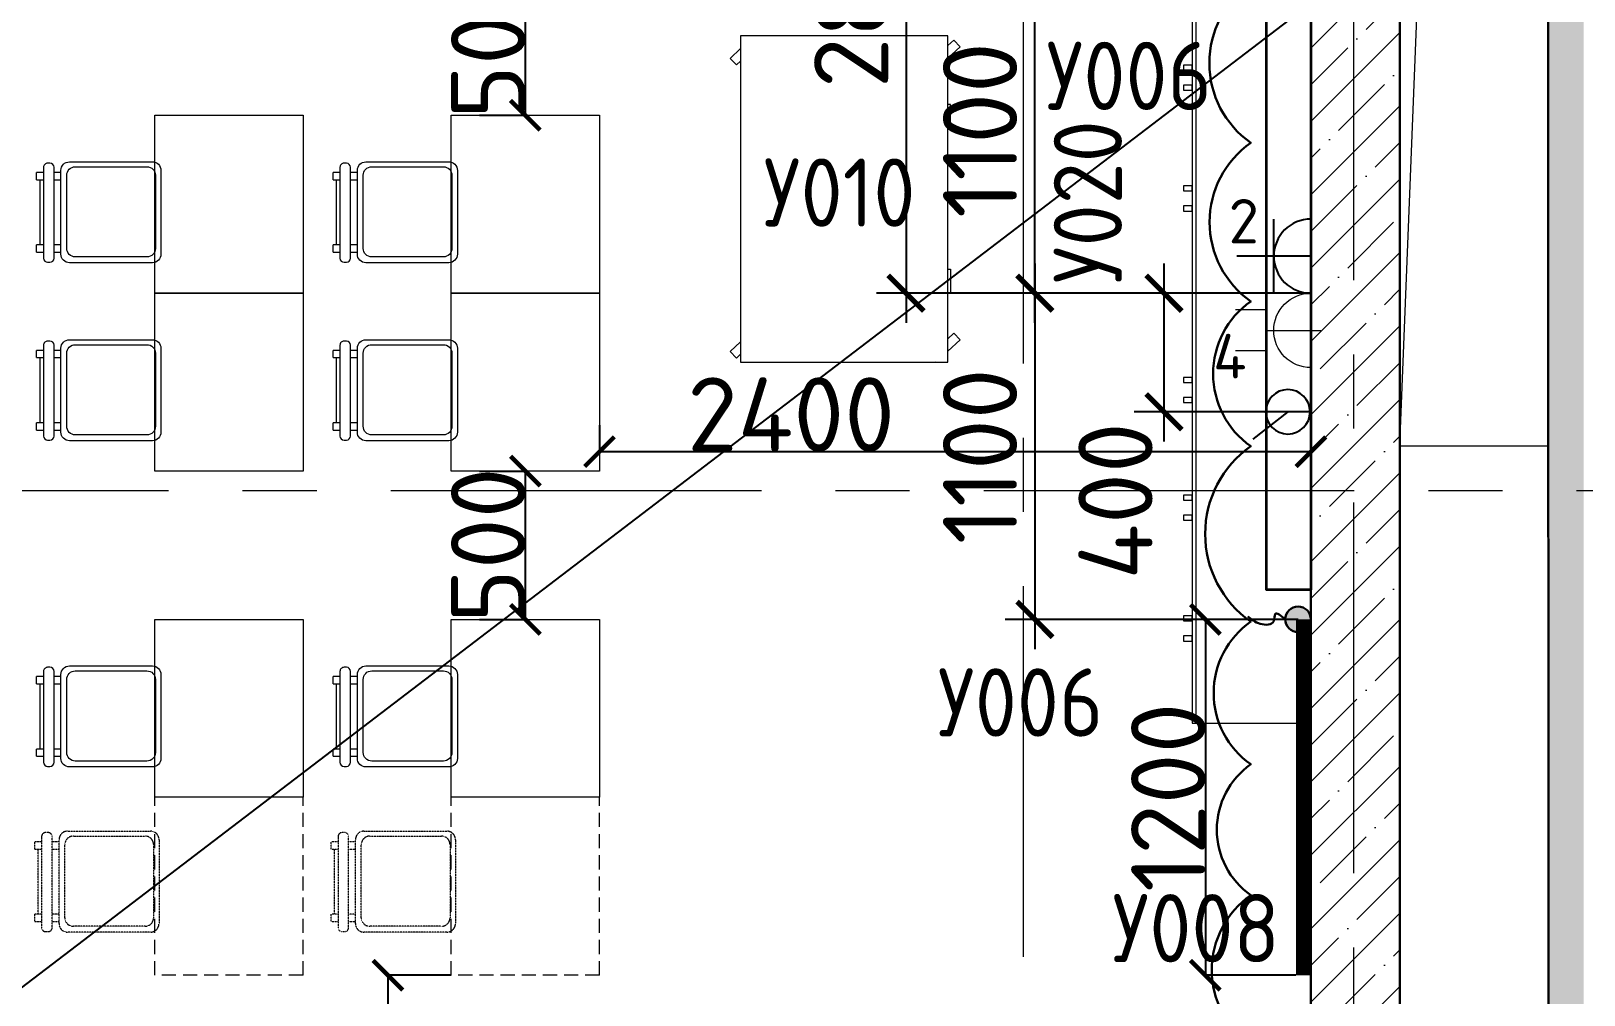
# Model space of a CAD drawing. Header units: millimetres. Extents: x -8417289 to 9420486, y 0 to 166066.
# Drawn here: x -173581 to -168343, y 80984 to 84235 of the extents above; entities that cross this region are included whole.
import ezdxf
from ezdxf import colors
from ezdxf.entities.mleader import LeaderData, LeaderLine
from ezdxf.enums import TextEntityAlignment as Align
from ezdxf.math import Vec2, Vec3

# ---------------------------------------------------------------- set-up
doc = ezdxf.new("R2010")
doc.units = ezdxf.units.MM
doc.header["$MEASUREMENT"] = 0
doc.header["$PDMODE"] = 3
doc.header["$PDSIZE"] = -4
for name, pattern in [('CENTER', [2, 1.25, -0.25, 0.25, -0.25]), ('HIDDEN', [6, 4, -2]), ('HIDDEN2', [4.7625, 3.175, -1.5875])]:
    doc.linetypes.add(name, pattern=pattern)
doc.layers.get('0').update_dxf_attribs({"color": 250, "lineweight": 9})
doc.layers.get('Defpoints').update_dxf_attribs({"color": 6})
for name, color, linetype, lineweight in [('_АР ТЕКСТ', 250, 'Continuous', 25), ('АР_Оси', 195, 'Continuous', 9), ('АР_Перегородки газоблок', 165, 'Continuous', 30), ('АР_Перегородки газоблок_Штрих', 165, 'Continuous', 5), ('АР_Сущ Несущая стена', 216, 'Continuous', 30), ('АР_тонкая линия', 250, 'Continuous', 0), ('АР_Штриховка монолит', 250, 'Continuous', 9), ('ТХ_мебель передв', 250, 'Continuous', 13), ('ТХ_обор_комп принт', 30, 'Continuous', 13), ('ТХ_розетки СС', 3, 'Continuous', 0)]:
    doc.layers.add(name, color=color, linetype=linetype, lineweight=lineweight)
for name, color, linetype in [('ТХ_мебель передв_поз', 251, 'Continuous'), ('ТХ_обор_комп принт_поз', 30, 'Continuous'), ('ТХ_привязки_ВК', 174, 'Continuous'), ('ТХ_привязки_СС', 3, 'Continuous'), ('ТХ_привязки_ЭО', 96, 'Continuous'), ('ТХ_примечание', 40, 'Continuous'), ('ТХ_размеры', 240, 'Continuous'), ('ТХ_розетки ЭО', 86, 'Continuous')]:
    doc.layers.add(name, color=color, linetype=linetype)
doc.styles.add('GOST 2.304', font='CS_Gost2304.shx')
doc.styles.add('gost_A', font='CS_Gost2304.shx', dxfattribs={"width": 0.71})
doc.styles.add('ISOCPEUR', font='isocpeur.TTF')
doc.styles.add('ISOCPEUR_1', font='isocpeur.TTF', dxfattribs={"width": 0.9, "height": 250})
doc.dimstyles.new('R_100', dxfattribs={"dimtxt": 270, "dimasz": 120, "dimexe": 100, "dimexo": 0, "dimgap": 60, "dimtad": 1, "dimdec": 0, "dimrnd": 50, "dimzin": 0, "dimdsep": 46, "dimtxsty": 'ISOCPEUR', "dimblk": 'ARCHTICK', "dimcen": 0, "dimdle": 100, "dimclrd": 256, "dimclre": 256, "dimclrt": 256, "dimadec": 0, "dimazin": 0, "dimtfac": 2, "dimtdec": 0, "dimtofl": 0, "dimtmove": 1, "dimatfit": 3, "dimfxl": 1, "dimtvp": 3, "dimtolj": 1, "dimtzin": 0, "dimarcsym": 0})
doc.dimstyles.new('Копия SPDS', dxfattribs={"dimtxt": 250, "dimasz": 100, "dimexe": 0.5, "dimexo": 0.625, "dimtad": 1, "dimdec": 0, "dimrnd": 10, "dimtxsty": 'ISOCPEUR', "dimblk": 'ARCHTICK', "dimcen": 2.5, "dimdle": 0.5, "dimclrd": 256, "dimclre": 256, "dimclrt": 256, "dimadec": 0, "dimazin": 2, "dimtfac": 0.75, "dimtdec": 0, "dimtmove": 1, "dimatfit": 3, "dimfxl": 1, "dimtolj": 1, "dimarcsym": 1})

# ---------------------------------------------------------------- blocks, each defined once
blk = doc.blocks.new('_DotSmall')
at = {"color": 0, "linetype": 'ByBlock', "const_width": 0.5}
blk.add_lwpolyline([(-0.0625, 0, 1), (0.0625, 0, 1)], format="xyb", close=True, dxfattribs=at)
blk = doc.blocks.new('тумба 1450х400х750')
at = {"lineweight": 15, "ltscale": 100}
blk.add_line((-12776, 30271.1), (-14226, 30271.1), dxfattribs=at)
for points in [[(-12776, 29883.1), (-12776, 30283.1), (-14226, 30283.1), (-14226, 29883.1)], [(-13948.9, 30283.1), (-13931.6, 30283.1), (-13931.6, 30313.3), (-13948.9, 30313.3)], [(-13881.3, 30283.1), (-13863.9, 30283.1), (-13863.9, 30313.3), (-13881.3, 30313.3)], [(-13541.9, 30283.1), (-13524.5, 30283.1), (-13524.5, 30313.3), (-13541.9, 30313.3)], [(-13474.2, 30283.1), (-13456.9, 30283.1), (-13456.9, 30313.3), (-13474.2, 30313.3)], [(-13145, 30283.1), (-13127.6, 30283.1), (-13127.6, 30313.3), (-13145, 30313.3)], [(-13077.3, 30283.1), (-13060, 30283.1), (-13060, 30313.3), (-13077.3, 30313.3)]]:
    blk.add_lwpolyline(points, close=True, dxfattribs=at)
blk = doc.blocks.new('стол игровой 1100х700')
for points in [[(-13200.3, -57970.8), (-13213, -57957.3), (-13190.7, -57936.2), (-13158, -57970.8)], [(-12212, -57970.8), (-12224.8, -57957.3), (-12202.5, -57936.2), (-12169.8, -57970.8)], [(-13226.6, -58632.2), (-13228.2, -58630.5), (-13226.6, -58628.9)], [(-13147.9, -58670.8), (-13129.2, -58690.6), (-13151.5, -58711.7), (-13190.1, -58670.8)], [(-12913.3, -58670.8), (-12913.3, -58679.8), (-12995.1, -58679.8), (-12995.1, -58670.8)], [(-12439.8, -58670.8), (-12439.8, -58679.8), (-12358, -58679.8), (-12358, -58670.8)], [(-12159.6, -58670.8), (-12141, -58690.6), (-12163.3, -58711.7), (-12201.9, -58670.8)]]:
    blk.add_lwpolyline(points)
blk.add_lwpolyline([(-13226.6, -58670.8), (-12126.6, -58670.8), (-12126.6, -57970.8), (-13226.6, -57970.8)], close=True)
blk = doc.blocks.new('стул №3-5')
at = {"linetype": 'ByBlock', "extrusion": (-6.19742e-05, 0.000470712, 1)}
for p, q in [((-15372.7, 16664.9, 196.8), (-15348.5, 16664.9, 196.8)), ((-15372.7, 16664.9, 196.8), (-15372.7, 16641.7, 196.8)), ((-15348.5, 16641.7, 196.8), (-15348.5, 16664.9, 196.8)), ((-15128.7, 16664.9, 196.8), (-15104.4, 16664.9, 196.8)), ((-15128.7, 16664.9, 196.8), (-15128.7, 16641.7, 196.8)), ((-15104.4, 16641.7, 196.8), (-15104.4, 16664.9, 196.8)), ((-15407, 16627.7, 196.8), (-15407, 16619.9, 196.8)), ((-15086.8, 16641.7, 196.8), (-15393.1, 16641.7, 196.8)), ((-15348.5, 16653.3, 196.8), (-15128.7, 16653.3, 196.8)), ((-15072.8, 16619.9, 196.8), (-15072.8, 16627.7, 196.8)), ((-15393.1, 16605.9, 196.8), (-15086.8, 16605.9, 196.9)), ((-15372.7, 16605.9, 196.8), (-15372.7, 16583.2, 196.9)), ((-15348.5, 16583.2, 196.9), (-15348.5, 16605.9, 196.8)), ((-15128.7, 16605.9, 196.9), (-15128.7, 16583.2, 196.9)), ((-15104.4, 16583.2, 196.9), (-15104.4, 16605.9, 196.9))]:
    blk.add_line(p, q, dxfattribs=at)
at = {"ltscale": 100, "extrusion": (-6.19742e-05, 0.000470712, 1), "elevation": 205.6}
for points in [[(-15379.9, 16582.9), (-15097, 16582.9, -0.414169), (-15068.3, 16554.2), (-15068.3, 16274.2, -0.414258), (-15097, 16245.5), (-15379.9, 16245.5, -0.414169), (-15408.6, 16274.2), (-15408.6, 16554.2, -0.414258)], [(-15360.2, 16563.2), (-15113.6, 16563.2, -0.414214), (-15084.9, 16534.4), (-15084.9, 16292.6, -0.414214), (-15113.6, 16263.9), (-15360.2, 16263.9, -0.414214), (-15388.9, 16292.6), (-15388.9, 16534.4, -0.414214)]]:
    blk.add_lwpolyline(points, format="xyb", close=True, dxfattribs=at)
at = {"linetype": 'ByBlock', "extrusion": (-6.19742e-05, 0.000470712, 1)}
for centre, start, end in [((-15393, 16627.6, 205.6), 90, 180), ((-15393, 16619.8, 205.6), 180, 270), ((-15086.8, 16627.6, 205.6), 0, 90), ((-15086.8, 16619.8, 205.6), 270, 0)]:
    blk.add_arc(centre, 13.9, start, end, dxfattribs=at)
blk = doc.blocks.new('_стол№3-№5')
blk.add_lwpolyline([(-169868.3, 526261.4), (-169368.3, 526261.4), (-169368.3, 525661.4), (-169868.3, 525661.4)], close=True)
blk = doc.blocks.new('_Стул резерв')
at = {"linetype": 'HIDDEN', "ltscale": 0.1, "extrusion": (6.19742e-05, -0.000470712, 1)}
for p, q in [((288.6, 58.9, 0), (-17.6, 58.9, 0)), ((0, 81.6, 0), (0, 58.9, 0)), ((24.3, 58.9, 0), (24.3, 81.6, 0)), ((244, 81.6, 0), (244, 58.9, 0)), ((268.3, 58.9, 0), (268.3, 81.6, 0)), ((-31.6, 45, 0), (-31.6, 37.1, 0)), ((-17.6, 23.2, 0), (288.6, 23.2, 0)), ((0, 23.2, 0), (0, 0)), ((24.3, 0, 0), (0, 0)), ((24.3, 0, 0), (24.3, 23.2, 0)), ((244, 11.6, 0), (24.3, 11.6, 0)), ((244, 23.2, 0), (244, 0, 0)), ((268.3, 0, 0), (244, 0, 0)), ((268.3, 0, 0), (268.3, 23.2, 0)), ((302.6, 37.1, 0), (302.6, 45, 0))]:
    blk.add_line(p, q, dxfattribs=at)
for points in [[(275.5, 81.9), (-7.4, 81.9, -0.414169), (-36.1, 110.6), (-36.1, 390.6, -0.414258), (-7.4, 419.3), (275.5, 419.3, -0.414169), (304.2, 390.6), (304.2, 110.6, -0.414258)], [(255.8, 101.6), (9.2, 101.6, -0.414214), (-19.5, 130.3), (-19.5, 372.2, -0.414214), (9.2, 400.9), (255.8, 400.9, -0.414214), (284.5, 372.2), (284.5, 130.3, -0.414214)]]:
    blk.add_lwpolyline(points, format="xyb", close=True, dxfattribs=at)
for centre, start, end in [((-17.6, 45), 90, 180), ((288.6, 45, 0), 0, 90), ((-17.6, 37.1), 180, 270), ((288.6, 37.1, 0), 270, 0)]:
    blk.add_arc(centre, 13.9, start, end, dxfattribs=at)
blk = doc.blocks.new('_стол.резерв')
at = {"linetype": 'HIDDEN2', "ltscale": 15}
for p, q in [((-20, 500), (-20, 0)), ((580, 500), (-20, 500)), ((580, 500), (580, 0)), ((580, 0), (-20, 0))]:
    blk.add_line(p, q, dxfattribs=at)
blk = doc.blocks.new('_ArchTick')
at = {"color": 0, "linetype": 'ByBlock', "const_width": 0.15}
blk.add_lwpolyline([(-0.5, -0.5), (0.5, 0.5)], dxfattribs=at)
blk = doc.blocks.new('*D2172')
at = {"layer": 'Defpoints', "color": 0, "lineweight": 13, "transparency": 16777216}
for p in [(-171663.8, 82906), (-169263.9, 82906), (-171663.8, 82816)]:
    blk.add_point(p, dxfattribs=at)
at = {"layer": 'ТХ_размеры', "lineweight": -2, "transparency": 16777216}
for p, q in [((-171663.8, 82905.4), (-171663.8, 82815.5)), ((-169263.9, 82905.4), (-169263.9, 82815.5)), ((-169263.4, 82816), (-171664.3, 82816))]:
    blk.add_line(p, q, dxfattribs=at)
at = {"layer": 'ТХ_размеры', "lineweight": -2, "transparency": 16777216, "xscale": 100, "yscale": 100, "zscale": 100, "rotation": 180}
blk.add_blockref('_ArchTick', (-171663.8, 82816), dxfattribs=at)
at = {"layer": 'ТХ_размеры', "lineweight": -2, "transparency": 16777216, "xscale": 100, "yscale": 100, "zscale": 100}
blk.add_blockref('_ArchTick', (-169263.9, 82816), dxfattribs=at)
at = {"layer": 'ТХ_размеры', "transparency": 16777216, "insert": (-171017.5, 82941.6), "char_height": 250, "attachment_point": 5, "style": 'ISOCPEUR'}
blk.add_mtext('\\A1;2400', dxfattribs=at)
blk = doc.blocks.new('*D2174')
at = {"layer": 'Defpoints', "color": 0, "lineweight": 13, "transparency": 16777216}
for p in [(-172068.8, 84450.6), (-172068.8, 83950.6), (-171913.8, 83950.6)]:
    blk.add_point(p, dxfattribs=at)
at = {"layer": 'ТХ_размеры', "lineweight": -2, "transparency": 16777216}
for p, q in [((-172068.2, 84450.6), (-171913.3, 84450.6)), ((-171913.8, 84451.1), (-171913.8, 83950.1)), ((-172068.2, 83950.6), (-171913.3, 83950.6))]:
    blk.add_line(p, q, dxfattribs=at)
at = {"layer": 'ТХ_размеры', "lineweight": -2, "transparency": 16777216, "xscale": 100, "yscale": 100, "zscale": 100}
for p, rotation in [((-171913.8, 84450.6), 90), ((-171913.8, 83950.6), 270)]:
    blk.add_blockref('_ArchTick', p, dxfattribs=dict(at, rotation=rotation))
at = {"layer": 'ТХ_размеры', "transparency": 16777216, "insert": (-172039.4, 84200.6), "char_height": 250, "attachment_point": 5, "rotation": 90, "style": 'ISOCPEUR'}
blk.add_mtext('\\A1;500', dxfattribs=at)
blk = doc.blocks.new('*D2175')
at = {"layer": 'Defpoints', "color": 0, "lineweight": 13, "transparency": 16777216}
for p in [(-172068.8, 82750.6), (-172068.8, 82250.6), (-171913.8, 82250.6)]:
    blk.add_point(p, dxfattribs=at)
at = {"layer": 'ТХ_размеры', "lineweight": -2, "transparency": 16777216}
for p, q in [((-172068.2, 82750.6), (-171913.3, 82750.6)), ((-171913.8, 82751.1), (-171913.8, 82250.1)), ((-172068.2, 82250.6), (-171913.3, 82250.6))]:
    blk.add_line(p, q, dxfattribs=at)
at = {"layer": 'ТХ_размеры', "lineweight": -2, "transparency": 16777216, "xscale": 100, "yscale": 100, "zscale": 100}
for p, rotation in [((-171913.8, 82750.6), 90), ((-171913.8, 82250.6), 270)]:
    blk.add_blockref('_ArchTick', p, dxfattribs=dict(at, rotation=rotation))
at = {"layer": 'ТХ_размеры', "transparency": 16777216, "insert": (-172039.4, 82500.6), "char_height": 250, "attachment_point": 5, "rotation": 90, "style": 'ISOCPEUR'}
blk.add_mtext('\\A1;500', dxfattribs=at)
blk = doc.blocks.new('*D2179')
at = {"layer": 'Defpoints', "color": 0, "lineweight": 13, "transparency": 16777216}
for p in [(-172163.8, 81050.6, 0.6), (-172377.6, 78700.3), (-172163.8, 78700.3, 0.6)]:
    blk.add_point(p, dxfattribs=at)
at = {"layer": 'ТХ_размеры', "lineweight": -2, "transparency": 16777216}
for p, q in [((-172164.4, 81050.6), (-172378.1, 81050.6)), ((-172377.6, 81051.1), (-172377.6, 78699.8)), ((-172164.4, 78700.3), (-172378.1, 78700.3))]:
    blk.add_line(p, q, dxfattribs=at)
at = {"layer": 'ТХ_размеры', "lineweight": -2, "transparency": 16777216, "xscale": 100, "yscale": 100, "zscale": 100}
for p, rotation in [((-172377.6, 81050.6), 90), ((-172377.6, 78700.3), 270)]:
    blk.add_blockref('_ArchTick', p, dxfattribs=dict(at, rotation=rotation))
at = {"layer": 'ТХ_размеры', "transparency": 16777216, "insert": (-172503.3, 79875.4), "char_height": 250, "attachment_point": 5, "rotation": 90, "style": 'ISOCPEUR'}
blk.add_mtext('\\A1;2350', dxfattribs=at)
blk = doc.blocks.new('*D2181')
at = {"layer": 'Defpoints', "color": 0, "lineweight": 13, "ltscale": 0.1, "transparency": 16777216}
for p in [(-169313.9, 82250.6), (-169619.7, 81050.6), (-169313.9, 81050.6)]:
    blk.add_point(p, dxfattribs=at)
at = {"layer": 'ТХ_размеры', "lineweight": -2, "ltscale": 0.1, "transparency": 16777216}
for p, q in [((-169314.5, 82250.6), (-169620.2, 82250.6)), ((-169619.7, 82251.1), (-169619.7, 81050.1)), ((-169314.5, 81050.6), (-169620.2, 81050.6))]:
    blk.add_line(p, q, dxfattribs=at)
at = {"layer": 'ТХ_размеры', "lineweight": -2, "ltscale": 0.1, "transparency": 16777216, "xscale": 100, "yscale": 100, "zscale": 100}
for p, rotation in [((-169619.7, 82250.6), 90), ((-169619.7, 81050.6), 270)]:
    blk.add_blockref('_ArchTick', p, dxfattribs=dict(at, rotation=rotation))
at = {"layer": 'ТХ_размеры', "ltscale": 0.1, "transparency": 16777216, "insert": (-169745.3, 81650.6), "char_height": 250, "attachment_point": 5, "rotation": 90, "style": 'ISOCPEUR'}
blk.add_mtext('\\A1;1200', dxfattribs=at)
blk = doc.blocks.new('*D2709')
at = {"layer": 'Defpoints', "color": 0, "lineweight": 13, "ltscale": 100, "transparency": 16777216}
for p in [(-169980, 86150.6), (-170629.5, 83350.6), (-169263.9, 83350.6)]:
    blk.add_point(p, dxfattribs=at)
at = {"layer": 'ТХ_привязки_ЭО', "lineweight": -2, "ltscale": 100, "transparency": 16777216}
for p, q in [((-170629.5, 86250.6), (-170629.5, 83250.6)), ((-169980, 86150.6), (-170729.5, 86150.6)), ((-169263.9, 83350.6), (-170729.5, 83350.6))]:
    blk.add_line(p, q, dxfattribs=at)
at = {"layer": 'ТХ_привязки_ЭО', "lineweight": -2, "ltscale": 100, "transparency": 16777216, "xscale": 120, "yscale": 120, "zscale": 120}
for p, rotation in [((-170629.5, 86150.6), 90), ((-170629.5, 83350.6), 270)]:
    blk.add_blockref('_ArchTick', p, dxfattribs=dict(at, rotation=rotation))
at = {"layer": 'ТХ_привязки_ЭО', "ltscale": 100, "transparency": 16777216, "insert": (-170814.5, 84393), "char_height": 250, "attachment_point": 5, "rotation": 90, "style": 'ISOCPEUR'}
blk.add_mtext('\\A1;2800', dxfattribs=at)
blk = doc.blocks.new('*U3110')
at = {"color": 0, "linetype": 'ByBlock', "lineweight": -2}
for p, q in [((0, 2.5), (0, -2.5)), ((2.5, 2.5), (2.5, -2.5)), ((0, 0), (2.5, 0)), ((2.5, 0), (5, 0))]:
    blk.add_line(p, q, dxfattribs=at)
blk.add_arc((0, 0), 2.5, 270, 90, dxfattribs=at)
at = {"style": 'GOST 2.304', "width": 0.8, "flags": 1}
blk.add_attdef('MARKA', (-9.86, 4.54), '', height=2.5, dxfattribs=at)
at = {"ltscale": 50, "style": 'gost_A', "width": 0.71}
blk.add_attdef('№GRUP', text='', height=2.5, dxfattribs=at).set_placement((5.14, 6.05), align=Align.MIDDLE_CENTER)
blk = doc.blocks.new('RG45 блок на 2 шт')
at = {"color": 0, "linetype": 'ByBlock', "lineweight": -2, "ltscale": 100}
for p, q in [((-22.3, 120.5), (-22.3, -120.5)), ((-163.9, 66.1), (-265.9, 66.1)), ((-163.9, 66.1), (-163.9, -66.1)), ((-163.9, 0), (10.4, 0)), ((-163.9, -66.1), (-265.9, -66.1))]:
    blk.add_line(p, q, dxfattribs=at)
blk.add_arc((-22.3, 0), 120.5, 90, 270, dxfattribs=at)
blk = doc.blocks.new('*D2710')
at = {"layer": 'Defpoints', "color": 0, "lineweight": 13, "ltscale": 100, "transparency": 16777216}
for p in [(-170039.7, 83350.6), (-170195, 82250.6), (-169307, 82250.6)]:
    blk.add_point(p, dxfattribs=at)
at = {"layer": 'ТХ_привязки_ЭО', "lineweight": -2, "ltscale": 100, "transparency": 16777216}
for p, q in [((-170195, 83450.6), (-170195, 82150.6)), ((-170039.7, 83350.6), (-170295, 83350.6)), ((-169307, 82250.6), (-170295, 82250.6))]:
    blk.add_line(p, q, dxfattribs=at)
at = {"layer": 'ТХ_привязки_ЭО', "lineweight": -2, "ltscale": 100, "transparency": 16777216, "xscale": 120, "yscale": 120, "zscale": 120}
for p, rotation in [((-170195, 83350.6), 90), ((-170195, 82250.6), 270)]:
    blk.add_blockref('_ArchTick', p, dxfattribs=dict(at, rotation=rotation))
at = {"layer": 'ТХ_привязки_ЭО', "ltscale": 100, "transparency": 16777216, "insert": (-170380, 82800.6), "char_height": 250, "attachment_point": 5, "rotation": 90, "style": 'ISOCPEUR'}
blk.add_mtext('\\A1;1100', dxfattribs=at)
blk = doc.blocks.new('*D2711')
at = {"layer": 'Defpoints', "color": 0, "lineweight": 13, "ltscale": 100, "transparency": 16777216}
for p in [(-170195, 84450.6), (-169307, 84450.6), (-170039.7, 83350.6)]:
    blk.add_point(p, dxfattribs=at)
at = {"layer": 'ТХ_привязки_ЭО', "lineweight": -2, "ltscale": 100, "transparency": 16777216}
for p, q in [((-170195, 83250.6), (-170195, 84550.6)), ((-169307, 84450.6), (-170295, 84450.6)), ((-170039.7, 83350.6), (-170295, 83350.6))]:
    blk.add_line(p, q, dxfattribs=at)
at = {"layer": 'ТХ_привязки_ЭО', "lineweight": -2, "ltscale": 100, "transparency": 16777216, "xscale": 120, "yscale": 120, "zscale": 120}
for p, rotation in [((-170195, 84450.6), 90), ((-170195, 83350.6), 270)]:
    blk.add_blockref('_ArchTick', p, dxfattribs=dict(at, rotation=rotation))
at = {"layer": 'ТХ_привязки_ЭО', "ltscale": 100, "transparency": 16777216, "insert": (-170380, 83900.6), "char_height": 250, "attachment_point": 5, "rotation": 90, "style": 'ISOCPEUR'}
blk.add_mtext('\\A1;1100', dxfattribs=at)
blk = doc.blocks.new('*D2712')
at = {"layer": 'Defpoints', "color": 0, "lineweight": 13, "ltscale": 100, "transparency": 16777216}
for p in [(-169665.8, 83350.6), (-169759.4, 82950.6), (-169263.9, 82950.6)]:
    blk.add_point(p, dxfattribs=at)
at = {"layer": 'ТХ_привязки_ЭО', "lineweight": -2, "ltscale": 100, "transparency": 16777216}
for p, q in [((-169759.4, 83450.6), (-169759.4, 82850.6)), ((-169665.8, 83350.6), (-169859.4, 83350.6)), ((-169263.9, 82950.6), (-169859.4, 82950.6))]:
    blk.add_line(p, q, dxfattribs=at)
at = {"layer": 'ТХ_привязки_ЭО', "lineweight": -2, "ltscale": 100, "transparency": 16777216, "xscale": 120, "yscale": 120, "zscale": 120}
for p, rotation in [((-169759.4, 83350.6), 90), ((-169759.4, 82950.6), 270)]:
    blk.add_blockref('_ArchTick', p, dxfattribs=dict(at, rotation=rotation))
at = {"layer": 'ТХ_привязки_ЭО', "ltscale": 100, "transparency": 16777216, "insert": (-169923, 82649.9), "char_height": 250, "attachment_point": 5, "rotation": 90, "style": 'ISOCPEUR'}
blk.add_mtext('\\A1;400', dxfattribs=at)
blk = doc.blocks.new('_Origin')
at = {"color": 0, "linetype": 'ByBlock', "lineweight": -2}
blk.add_line((0, 0), (-1, 0), dxfattribs=at)
blk.add_circle((0, 0), 0.5, dxfattribs=at)
blk = doc.blocks.new('A$Cac6d02b9')
at = {"lineweight": 30}
h = blk.add_hatch(color=256, dxfattribs=at)
edge = h.paths.add_edge_path()
edge.add_arc((43.1, 43.1), 43.1, 0, 360)
blk.add_circle((43.1, 43.1), 43.1, dxfattribs=at)
blk.add_spline([(33.3, 212.6), (58.3, 170.6), (49.2, 125.1), (25.4, 120.5), (43.1, 86.2)], degree=3, dxfattribs=at)
blk = doc.blocks.new('_Dot')
at = {"color": 0, "linetype": 'ByBlock', "lineweight": -2}
blk.add_line((-0.5, 0), (-1, 0), dxfattribs=at)
at = {"color": 0, "linetype": 'ByBlock', "const_width": 0.5}
blk.add_lwpolyline([(-0.25, 0, 1), (0.25, 0, 1)], format="xyb", close=True, dxfattribs=at)

msp = doc.modelspace()

# ---------------------------------------------------------------- hatches: boundary and pattern name
at = {"layer": 'АР_Перегородки газоблок_Штрих', "ltscale": 100}
h = msp.add_hatch(dxfattribs=at)
h.set_pattern_fill('AR-CONC', color=256, scale=30)
h.set_pattern_definition([(50, (100, 0), (215.17805, -18.82564), [22.5, -247.5]), (355, (100, 0), (-41.6254, 225.65764), [18, -198]), (100.45144, (117.93, -1.57), (173.55265, 206.832), [19.12206, -210.34263]), (46.1842, (100, 60), (320.1724, -49.6558), [33.75, -371.25]), (96.63564, (126.68, 55.86), (280.3986, 292.2356), [28.6831, -315.5141]), (351.18416, (100, 60), (280.3986, 292.2356), [27, -297]), (21, (130, 45), (179.07212, -120.78567), [22.5, -247.5]), (326, (130, 45), (72.9946, 217.54501), [18, -198]), (71.45144, (144.92, 34.93), (252.06671, 96.75935), [19.12206, -210.34263]), (37.5, (100, 0), (3.647957, 99.868156), [0, -195.6, 0, -201, 0, -198.75]), (7.5, (100, 0), (78.92086, 118.323514), [0, -114.6, 0, -191.1, 0, -75.75]), (327.5, (33.1, 0), (160.14673, -6.76646), [0, -75, 0, -234, 0, -310.5]), (317.5, (3.1, 0), (174.95585, 30.03149), [0, -97.5, 0, -155.4, 0, -220.5])])
h.paths.add_polyline_path([(-168463.1, 86350.6), (-168343.1, 86350.6), (-168343.1, 78700.3), (-168463.1, 78700.3)])
at = {"layer": 'АР_Штриховка монолит', "ltscale": 100}
h = msp.add_hatch(dxfattribs=at)
h.set_pattern_fill('ANSI35', color=256, scale=700)
h.set_pattern_definition([(45, (-1143466.66, 177140.22), (-123.743687, 123.743687), []), (45, (-1143342.92, 177140.22), (-123.743687, 123.743687), [218.75, -43.75, 0, -43.75])])
h.paths.add_polyline_path([(-168963.9, 86350.7), (-169263.9, 86350.7), (-169263.9, 78580.3), (-168963.9, 78580.3)])

# ---------------------------------------------------------------- linework, layer by layer
at = {"layer": 'Defpoints', "color": 4, "lineweight": 30}
msp.add_lwpolyline([(-168037.5, 86901.8, 0.520567), (-168500.8, 86920.2, 0.520567), (-169011.3, 86920.2, 0.520567), (-169466.5, 86815, 0.520567), (-169466.5, 86380.9, 0.520567), (-169466.5, 85768.8, 0.520567), (-169466.5, 85193.7, 0.520567), (-169466.5, 84850.4, 0.520567), (-169466.5, 84395.1, 0.520567), (-169466.5, 83857.8, 0.520567), (-169466.5, 83323.1, 0.520567), (-169466.5, 82834.5, 0.520567), (-169466.5, 82243, 0.520567), (-169466.5, 81761.9, 0.520567), (-169466.5, 81320.9, 0.520567), (-169466.5, 80815.1, 0.520567)], format="xyb", dxfattribs=at)
at = {"layer": 'АР_Оси', "linetype": 'CENTER', "ltscale": 1000}
for p, q in [((-170233.9, 134363.2), (-170233.9, 78630.8)), ((-169118.9, 53394.4), (-169118.9, 87701.9)), ((-224367.6, 82685.7), (-140770.4, 82685.7))]:
    msp.add_line(p, q, dxfattribs=at)
at = {"layer": 'АР_Перегородки газоблок', "ltscale": 100}
msp.add_lwpolyline([(-168462.3, 78700.3), (-168463.1, 86350.6)], dxfattribs=at)
at = {"layer": 'АР_Сущ Несущая стена', "ltscale": 100}
for p, q in [((-169263.9, 86350.7), (-169263.9, 78580.3)), ((-168963.9, 86350.7), (-168963.9, 78580.3))]:
    msp.add_line(p, q, dxfattribs=at)
at = {"layer": 'АР_тонкая линия', "ltscale": 500}
msp.add_line((-168963.8, 82835.7), (-168463, 82835.7), dxfattribs=at)
at = {"layer": 'АР_тонкая линия', "color": 18, "ltscale": 100, "true_color": 0x000000}
msp.add_lwpolyline([(-168963.9, 82835.7), (-168831.3, 86180.4), (-168463.1, 86350.7)], dxfattribs=at)
at = {"layer": 'ТХ_мебель передв', "const_width": 50}
msp.add_lwpolyline([(-169288.9, 82250.6), (-169288.9, 81050.6)], dxfattribs=at)
at = {"layer": 'ТХ_обор_комп принт', "lineweight": 35}
msp.add_lwpolyline([(-169263.9, 82350.6), (-169413.9, 82350.6), (-169413.9, 84350.6), (-169263.9, 84350.6)], close=True, dxfattribs=at)

# ---------------------------------------------------------------- block references
at = {"layer": 'ТХ_мебель передв'}
for name, p, rotation in [('тумба 1450х400х750', (-139380.7, 97576.6), 89.99999999999999), ('стол игровой 1100х700', (-229158.9, 96345), 89.99999999999999), ('_стол№3-№5', (-342532.1, 609612), 180), ('_стол№3-№5', (-341532.1, 609612), 180), ('стул №3-5', (-156897.5, 98861.9), 89.99999999999999), ('стул №3-5', (-155897.5, 98861.9), 89.99999999999999), ('_стол№3-№5', (-342532.1, 609012), 180), ('_стол№3-№5', (-341532.1, 609012), 180), ('тумба 1450х400х750', (-139380.7, 96126.6), 89.99999999999999), ('стул №3-5', (-156897.5, 98261.9), 89.99999999999999), ('стул №3-5', (-155897.5, 98261.9), 89.99999999999999), ('_стол№3-№5', (-342532.1, 607912), 180), ('_стол№3-№5', (-341532.1, 607912), 180), ('стул №3-5', (-156897.5, 97161.9), 89.99999999999999), ('стул №3-5', (-155897.5, 97161.9), 89.99999999999999), ('_стол.резерв', (-173163.8, 81630.6), 270), ('_стол.резерв', (-172163.8, 81630.6), 270), ('_Стул резерв', (-173568.8, 81500.3, 196.8), 270), ('_Стул резерв', (-172568.8, 81500.3, 196.8), 270)]:
    msp.add_blockref(name, p, dxfattribs=dict(at, rotation=rotation))
at = {"layer": 'ТХ_привязки_СС', "lineweight": -2, "xscale": -150, "yscale": 150, "zscale": 150, "rotation": 217.8425145615654}
msp.add_blockref('_Origin', (-169341.5, 82950.6), dxfattribs=at)
at = {"layer": 'ТХ_розетки СС', "ltscale": 50, "xscale": -1.041666665, "yscale": 1.041666665, "zscale": 1.041666665, "rotation": 180}
msp.add_blockref('RG45 блок на 2 шт', (-169240.6, 83225.1), dxfattribs=at)
at = {"layer": 'ТХ_розетки ЭО', "ltscale": 50, "xscale": 50, "yscale": 50, "zscale": 50, "rotation": 180}
msp.add_blockref('*U3110', (-169263.9, 83475.6), dxfattribs=at)
at = {"layer": 'ТХ_розетки ЭО', "color": 1, "lineweight": 60, "ltscale": 100, "xscale": -1, "rotation": 90}
msp.add_blockref('A$Cac6d02b9', (-169263.9, 82294), dxfattribs=at)

# ---------------------------------------------------------------- texts
at = {"layer": 'ТХ_мебель передв_поз', "style": 'ISOCPEUR_1', "width": 0.9}
for s, p in [('У006', (-170157.2, 83968.3, -0.6)), ('У010', (-171111.1, 83574.8, -0.6)), ('У006', (-170523.5, 81855.5, -0.6)), ('У008', (-169934.7, 81094.2, -0.6))]:
    msp.add_text(s, height=230, dxfattribs=at).set_placement(p)
at = {"layer": 'ТХ_обор_комп принт_поз', "lineweight": 35, "style": 'ISOCPEUR_1', "width": 0.9}
msp.add_text('У020', height=230, rotation=90, dxfattribs=at).set_placement((-169901.1, 83382.6, -0.6))
at = {"layer": 'ТХ_розетки СС', "style": 'ISOCPEUR'}
msp.add_text('4', height=150, dxfattribs=at).set_placement((-169593.7, 83063.3, 0))
at = {"layer": 'ТХ_розетки ЭО', "style": 'ISOCPEUR'}
msp.add_text('2', height=150, dxfattribs=at).set_placement((-169541.5, 83518.3, 0))

# ---------------------------------------------------------------- dimensions: what is measured, and where the dimension line sits
at = {"layer": 'ТХ_привязки_ЭО', "ltscale": 100}
for base, p1, p2, picture, middle in [((-170629.5, 83350.6), (-169980, 86150.6), (-169263.9, 83350.6), '*D2709', (-170629.5, 84393)), ((-169759.4, 82950.6), (-169665.8, 83350.6), (-169263.9, 82950.6), '*D2712', (-169738, 82649.9))]:
    dim = msp.add_linear_dim(base=base, p1=p1, p2=p2, angle=90, dimstyle='R_100', override={"dimtxt": 250, "dimpost": '\\X'}, dxfattribs=at)
    dim.commit()
    dim.dimension.update_dxf_attribs({"geometry": picture, "text_midpoint": middle, "dimtype": 160})
for base, p2, angle, picture, middle in [((-170195, 84450.6), (-169307, 84450.6), 270, '*D2711', (-170380, 83900.6)), ((-170195, 82250.6), (-169307, 82250.6), 90, '*D2710', (-170380, 82800.6))]:
    dim = msp.add_linear_dim(base=base, p1=(-170039.7, 83350.6), p2=p2, angle=angle, dimstyle='R_100', override={"dimtxt": 250, "dimpost": '\\X'}, dxfattribs=at)
    dim.commit()
    dim.dimension.update_dxf_attribs({"geometry": picture, "text_midpoint": middle})
at = {"layer": 'ТХ_размеры'}
for base, p1, p2, angle, picture, middle in [((-171913.8, 83950.6), (-172068.8, 84450.6), (-172068.8, 83950.6), 270, '*D2174', (-171913.8, 84200.6)), ((-171663.8, 82816), (-169263.9, 82906), (-171663.8, 82906), 180, '*D2172', (-171017.5, 82816)), ((-171913.8, 82250.6), (-172068.8, 82750.6), (-172068.8, 82250.6), 270, '*D2175', (-171913.8, 82500.6))]:
    dim = msp.add_linear_dim(base=base, p1=p1, p2=p2, angle=angle, dimstyle='Копия SPDS', dxfattribs=at)
    dim.commit()
    dim.dimension.update_dxf_attribs({"geometry": picture, "text_midpoint": middle, "dimtype": 160})
at = {"layer": 'ТХ_размеры', "ltscale": 0.1}
dim = msp.add_linear_dim(base=(-169619.7, 81050.6), p1=(-169313.9, 82250.6), p2=(-169313.9, 81050.6), angle=90, dimstyle='Копия SPDS', dxfattribs=at)
dim.commit()
dim.dimension.update_dxf_attribs({"geometry": '*D2181', "text_midpoint": (-169745.3, 81650.6)})
at = {"layer": 'ТХ_размеры'}
dim = msp.add_linear_dim(base=(-172377.6, 78700.3, -0.6), p1=(-172163.8, 81050.6), p2=(-172163.8, 78700.3), angle=270, dimstyle='Копия SPDS', override={"dimclrt": 256}, dxfattribs=at)
dim.commit()
dim.dimension.update_dxf_attribs({"geometry": '*D2179', "text_midpoint": (-172503.3, 79875.4, -0.6)})

# ---------------------------------------------------------------- leaders
at = {"layer": '_АР ТЕКСТ'}
ml = msp.add_multileader_mtext('Standard', dxfattribs=at)
ml.set_content('{\\W0.8;-2,550}', color=256, style='ISOCPEUR')
ml.set_leader_properties(color=256, linetype='Continuous', lineweight=-1)
ml.set_arrow_properties(name='DOTSMALL')
ml.build(insert=Vec2(0, 0))
ml.multileader.update_dxf_attribs({"has_text_frame": 1, "text_left_attachment_type": 4, "text_right_attachment_type": 4, "dogleg_length": 100, "arrow_head_size": 180})
ctx = ml.context
ctx.base_point, ctx.char_height, ctx.arrow_head_size, ctx.landing_gap_size, ctx.plane_origin = Vec3(-302775.8, 123943.3, -2), 250, 180, 50, Vec3(-302295.5, 121699.2, -2)
ctx.left_attachment, ctx.right_attachment = 4, 4
notes = []
notes.append((ctx, [(0, (0, 0, 0), (0, 0), (1, 0), 1, [])]))
ctx.mtext.insert, ctx.mtext.width, ctx.mtext.defined_height, ctx.mtext.line_spacing_style, ctx.mtext.flow_direction = Vec3(-302725.8, 124276.6, -2), 801.086, 330.7, 2, 5
ml = msp.add_multileader_mtext('Standard', dxfattribs=at)
ml.set_content('{\\W0.8;-2,550}', color=256, style='ISOCPEUR')
ml.set_leader_properties(color=256, linetype='Continuous', lineweight=-1)
ml.set_arrow_properties(name='DOTSMALL')
ml.build(insert=Vec2(0, 0))
ml.multileader.update_dxf_attribs({"has_text_frame": 1, "text_left_attachment_type": 4, "text_right_attachment_type": 4, "dogleg_length": 100, "arrow_head_size": 180})
ctx = ml.context
ctx.base_point, ctx.char_height, ctx.arrow_head_size, ctx.landing_gap_size, ctx.plane_origin = Vec3(-314736, 120073.3, -2), 250, 180, 50, Vec3(-314255.7, 117829.3, -2)
ctx.left_attachment, ctx.right_attachment = 4, 4
notes.append((ctx, [(0, (0, 0, 0), (0, 0), (1, 0), 1, [])]))
ctx.mtext.insert, ctx.mtext.width, ctx.mtext.defined_height, ctx.mtext.line_spacing_style, ctx.mtext.flow_direction = Vec3(-314686, 120406.6, -2), 801.086, 330.7, 2, 5
at = {"layer": 'Defpoints', "color": 4, "lineweight": 15}
ml = msp.add_multileader_mtext('Standard', dxfattribs=at)
ml.set_content('ИЗМ. от 14.04.26', color=4, style='ISOCPEUR')
ml.set_leader_properties()
ml.build(insert=Vec2(0, 0))
ml.multileader.update_dxf_attribs({"text_left_attachment_type": 6, "text_right_attachment_type": 6, "dogleg_length": 906.8, "arrow_head_size": 600})
ctx = ml.context
ctx.base_point, ctx.char_height, ctx.arrow_head_size, ctx.landing_gap_size, ctx.plane_origin = Vec3(-177010, 91967), 1000, 600, 25, Vec3(-168674.1, 82244.4)
ctx.left_attachment, ctx.right_attachment = 6, 6
notes.append((ctx, [(0, (1, 1, 0), (-177916.8, 91967), (1, 0), 906.8, [(1, [(-167892.9, 84537.9)], 0, []), (2, [(-185862.9, 83952.8), (-178139.6, 83323.1)], 0, [])])]))
ctx.mtext.insert, ctx.mtext.width, ctx.mtext.flow_direction = Vec3(-176985, 93167), 10521.499, 5
at = {"layer": 'ТХ_привязки_ВК'}
ml = msp.add_multileader_mtext('Standard', dxfattribs=at)
ml.set_content('\\A1;\\pxql,t3;{\\fArial|b0|i0|c204|p34;В\\A0;ентили подвода хол. и гор. воды dy-15, \\fArial|b0|i0|c0|p34;h-\\fArial|b0|i0|c204|p34;5\\fArial|b0|i0|c0|p34;00\\fArial|b0|i0|c204|p34;мм\\fArial|b0|i0|c0|p34; \\fArial|b0|i0|c204|p34;от УЧП, \\P\\ptz;Выпуск - канализация dy-50, \\fArial|b0|i0|c0|p34;h-\\fArial|b0|i0|c204|p34;450мм\\fArial|b0|i0|c0|p34; \\fArial|b0|i0|c204|p34;от УЧП\\P\\pt3;\\A1;-высота установки 700мм от УЧП \\P\\ptz;\\A0;для подкл. раковины (поз. У007)}', color=256, style='ISOCPEUR')
ml.set_leader_properties()
ml.set_arrow_properties(name='DOT')
ml.build(insert=Vec2(0, 0))
ml.multileader.update_dxf_attribs({"text_left_attachment_type": 6, "text_right_attachment_type": 6, "dogleg_length": 0.36, "arrow_head_size": 100})
ctx = ml.context
ctx.base_point, ctx.char_height, ctx.arrow_head_size, ctx.plane_origin = Vec3(-151382.2, 97973.7), 200, 100, Vec3(-140650.2, 105403.4)
ctx.left_attachment, ctx.right_attachment = 6, 6
notes.append((ctx, [(0, (1, 1, 0), (-151382.5, 97973.7), (1, 0), 0.36, [(1, [(-176626.2, 78709.4)], 0, [])])]))
ctx.mtext.insert, ctx.mtext.width, ctx.mtext.defined_height, ctx.mtext.flow_direction = Vec3(-151380.2, 98232.5), 11731.073, 3256.3, 5
ml = msp.add_multileader_mtext('Standard', dxfattribs=at)
ml.set_content('\\A1;\\pxql,t3;{\\fArial|b0|i0|c204|p34;В\\A0;ентили подвода хол. и гор. воды dy-15, \\fArial|b0|i0|c0|p34;h-\\fArial|b0|i0|c204|p34;5\\fArial|b0|i0|c0|p34;00\\fArial|b0|i0|c204|p34;мм\\fArial|b0|i0|c0|p34; \\fArial|b0|i0|c204|p34;от УЧП, \\P\\ptz;Выпуск - канализация dy-50, \\fArial|b0|i0|c0|p34;h-\\fArial|b0|i0|c204|p34;450мм\\fArial|b0|i0|c0|p34; \\fArial|b0|i0|c204|p34;от УЧП\\P\\pt3;\\A1;-высота установки 700мм от УЧП \\P\\ptz;\\A0;для подкл. раковины (поз. У007)}', color=256, style='ISOCPEUR')
ml.set_leader_properties()
ml.set_arrow_properties(name='DOT')
ml.build(insert=Vec2(0, 0))
ml.multileader.update_dxf_attribs({"text_left_attachment_type": 6, "text_right_attachment_type": 6, "dogleg_length": 0.36, "arrow_head_size": 100})
ctx = ml.context
ctx.base_point, ctx.char_height, ctx.arrow_head_size, ctx.plane_origin = Vec3(-184428.6, 95778.2), 200, 100, Vec3(-173604.2, 100381)
ctx.left_attachment, ctx.right_attachment = 6, 6
notes.append((ctx, [(0, (1, 1, 0), (-184429, 95778.2), (1, 0), 0.36, [(1, [(-194032.9, 78700.3)], 0, [])])]))
ctx.mtext.insert, ctx.mtext.width, ctx.mtext.defined_height, ctx.mtext.flow_direction = Vec3(-184426.6, 96037), 11731.073, 3256.3, 5
at = {"layer": 'ТХ_примечание'}
ml = msp.add_multileader_mtext('Standard', dxfattribs=at)
ml.set_content('\\pxsm1,qc;{\\C256;предусмотреть поддон 600х600 в строительном исполнении}', color=7, style='ISOCPEUR')
ml.set_leader_properties(color=256, lineweight=25)
ml.build(insert=Vec2(0, 0))
ml.multileader.update_dxf_attribs({"text_left_attachment_type": 6, "text_right_attachment_type": 6, "dogleg_length": 150, "arrow_head_size": 225, "scale": 75})
ctx = ml.context
ctx.base_point, ctx.scale, ctx.char_height, ctx.arrow_head_size, ctx.landing_gap_size, ctx.plane_origin = Vec3(-199354.5, 84852.7, -0.6), 75, 187.5, 225, 150, Vec3(-173691.9, 70267.4, -0.6)
ctx.left_attachment, ctx.right_attachment, ctx.text_align_type = 6, 6, 1
notes.append((ctx, [(0, (1, 1, 0), (-199504.5, 84852.7, -0.6), (1, 0), 150, [(1, [(-202870.4, 83672.3, -0.6)], 0, [])])]))
ctx.mtext.insert, ctx.mtext.width, ctx.mtext.defined_height, ctx.mtext.alignment, ctx.mtext.line_spacing_factor, ctx.mtext.flow_direction = Vec3(-197892.8, 85077.7, -0.6), 2623.525, 2263.3, 2, 0.8, 5
for ctx, leaders in notes:
    for number, flags, end, landing, length, lines in leaders:
        leader = LeaderData()
        leader.index, (leader.has_last_leader_line, leader.has_dogleg_vector, leader.attachment_direction) = number, flags
        leader.last_leader_point, leader.dogleg_vector, leader.dogleg_length = Vec3(end), Vec3(landing), length
        for number, points, colour, breaks in lines:
            line = LeaderLine()
            line.index, line.vertices, line.color, line.breaks = number, Vec3.list(points), colors.encode_raw_color(colour), breaks
            leader.lines.append(line)
        ctx.leaders.append(leader)

doc.saveas('drawing.dxf')
